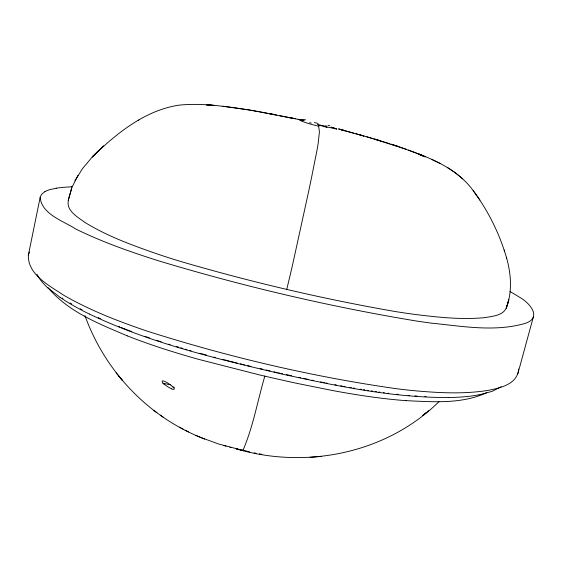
<?xml version="1.0" encoding="UTF-8"?>
<svg xmlns="http://www.w3.org/2000/svg" width="562" height="562" viewBox="0 0 562 562"><rect width="100%" height="100%" fill="white"/><g stroke="black" fill="none" stroke-linecap="round" stroke-linejoin="round"><path stroke-width="0.84" d="M518.438 370.674L518.445 369.023M506.784 305.651C505.301 315.703 492.003 316.322 484.107 317.706C461.17 319.799 438.114 317.277 415.346 314.481A173.707 24.194 13.6 0 1 394.974 311.488C321.885 298.773 249.507 281.717 178.344 260.768A173.897 24.257 13.2 0 1 157.936 254.2C132.801 245.461 107.461 236.335 84.714 222.299C77.963 217.206 66.428 211.059 68.269 201.013M518.389 371.215C515.79 384.731 499.625 388.082 488.146 390.372C463.502 394.313 438.381 392.901 413.639 390.646A201.863 38.118 13.7 0 1 397.306 388.827C312.556 376.863 228.839 357.074 147.279 331.173C118.575 321.436 90.103 310.442 63.78 295.282C49.737 285.721 27.671 274.959 28.36 255.113L40.26 196.904L41.778 194.122L44.911 191.656M40.162 197.297C41.567 214.375 63.689 221.084 75.863 229.057C101.905 241.857 129.358 251.516 156.967 260.332C241.491 285.91 327.709 306.262 414.826 320.762A203.486 28.437 13.6 0 0 431.173 323.108C462.357 326.227 495.045 332.297 525.681 323.241C542.759 317.165 528.807 302.096 519.112 296.989A351.791 46.892 12.8 0 0 510.008 291.58M28.36 255.113L29.449 252.043M286.76 289.282L287.442 286.48A67.517 1.967 -76.8 0 0 292.437 265.461L308.889 190.307A315.788 7.749 -76.9 0 0 311.587 177.311L316.891 150.778A105.754 2.901 -76.8 0 0 318.12 143.837L319.427 131.782L318.457 125.122L336.786 129.077M264.85 376.062C257.593 400.769 253.167 426.727 242.953 450.387L218.576 443.994L200.613 437.412M507.121 305.763C512.354 290.02 510.914 272.935 506.369 257.22M517.813 373.863L533.493 316.427M72.076 187.125L78.048 175.281M74.894 180.859L82.509 168.593L92.66 156.524C116.573 133.468 144.56 110.616 178.33 105.242C195.969 103.275 213.743 105.073 231.263 107.293M242.784 450.457L236.089 448.792C305.925 469.572 386.494 453.443 438.978 401.668M428.757 410.696L422.469 415.627L426.572 412.424M501.163 386.747L492.073 391.377L478.972 394.861M138.238 120.409L138.955 120.015M486.769 392.683C461.711 404.282 432.944 401.872 406.087 400.657M56.312 188.221L50.109 189.563A298.232 39.073 13.7 0 0 44.918 191.656M310.091 457.313L321.239 456.407M71.43 186.83L72.582 186.774M448.223 397.524C391.911 397.692 336.413 385.897 281.653 373.969C216.321 358.668 150.202 343.073 89.351 314.032M424.851 396.533L426.108 396.596M417.067 396.062L414.889 395.908M213.567 105.333L206.303 104.82L214.403 105.403M409.635 395.486L408.061 395.346M222.868 106.246L250.132 110.11L293.968 118.498M387.928 393.189L388.813 393.295M383.46 392.613L384.366 392.733M378.879 391.995L379.8 392.121M375.128 391.461L376.392 391.644M232.099 107.384L250.132 110.11M371.306 390.906L372.585 391.089M367.443 390.316L368.735 390.513M363.544 389.705L364.843 389.916M360.221 389.171L361.577 389.396M353.393 388.033L354.77 388.265M251.144 110.3L259.033 111.662M349.95 387.443L351.327 387.682M303.522 120.387L279.918 115.758M343.642 386.319L345.089 386.579M340.741 385.792L342.195 386.059M259.995 111.845L267.505 113.229M289.114 117.549L295.703 118.772M334.896 384.703L336.364 384.977M259.314 453.85L261.955 454.356M276.701 115.027L269.303 113.608L275.197 114.746M254.15 452.881L256.068 453.253M325.995 382.989L327.541 383.291M298.078 119.32L304.168 120.514M322.904 382.378L324.45 382.687M320.579 381.914L322.124 382.223M312.008 380.165L313.575 380.488M171.691 389.037C182.278 391.819 157.339 374.728 162.973 383.242L170.434 384.801M172.92 387.007L174.417 387.316M306.416 378.999L308.067 379.343M303.951 378.472L305.595 378.823M249.732 451.939L242.433 450.057M298.998 377.411L300.649 377.769M286.444 374.657L291.559 375.788M281.183 373.477L282.503 373.772M325.756 125.6L326.171 125.698M278.555 372.88L279.869 373.182M273.947 371.826L275.268 372.128M275.921 372.283L277.242 372.578M266.051 370L267.372 370.309M268.685 370.611L269.999 370.92M260.129 368.609L262.763 369.234M249.612 366.101L250.926 366.417M247.638 365.623L248.952 365.939M242.847 364.45L244.498 364.857M240.367 363.839L242.018 364.246M237.066 363.024L229.647 361.155M227.181 360.53L228.825 360.944M224.842 359.926L226.402 360.326M222.503 359.329L224.062 359.729M355.437 133.637L363.986 136.025L338.31 128.846M420.088 155.028L421.352 155.407M213.96 357.088L215.513 357.495M340.895 129.632L353.638 133.208M206.352 355.043L201.955 353.842M199.763 353.238L201.224 353.638M358.83 134.571L372.901 138.568M223.964 445.589L226.001 446.165M229.788 447.19L231.108 447.57M189.675 350.386L191.059 350.786M366.881 136.819L406.382 149.316M339.055 129.049L344.92 130.763L339.729 129.253M185.537 349.192L186.914 349.592M180.746 347.78L182.798 348.384M176.679 346.564L178.709 347.175M373.969 138.863L381.219 141.055L374.945 139.158M168.832 344.155L170.117 344.555M382.35 141.378L389.649 143.682M159.945 341.331L161.203 341.738M158.4 340.832L159.32 341.127M156.573 340.235L157.486 340.53M390.808 144.034L398.135 146.464L391.826 144.364M331.004 127.026L336.8 129.028M148.523 337.53L149.401 337.832M146.78 336.933L147.651 337.235M399.28 146.83L423.881 156.018L417.257 153.37C438.276 161.35 459.59 171.874 473.134 190.539C488.266 210.926 499.787 234.108 506.741 258.534M421.809 155.562L424.275 156.531M408.377 150.019L416.456 153.033M131.016 331.271L131.81 331.566M129.45 330.681L130.229 330.976M127.89 330.091L128.663 330.386M126.345 329.501L127.11 329.796M125.572 329.199L123.394 328.356M122.671 328.067L121.237 327.505M127.293 335.865C99.003 323.761 68.241 311.924 48.037 287.667M118.519 326.417L119.811 326.936M84.946 315.598C104.377 369.887 146.773 415.508 200.332 437.278M195.822 435.388L204.645 439.098M98.188 317.678L100.408 318.689M440.102 163.437L431.988 159.531M424.549 156.657L425.132 156.981M179.355 427.141L183.036 429.08M185.158 430.183L188.495 431.939M80.197 308.749L82.024 309.718M70.159 303.051L71.725 303.986M62.263 298.043L62.93 298.492M60.008 297.305L48.402 288.313M447.535 167.532L455.494 172.864L462.716 178.899M153.805 410.379L156.953 412.663M160.353 415.1L163.275 417.215M163.949 384.19L162.973 383.242M118.301 375.486L122.263 380.277L116.229 372.929M473.134 190.539L479.906 200.065M504.198 250.02L504.55 251.242M398.254 394.383A191.621 37.275 13.7 0 1 396.568 394.201M145.909 336.631A191.846 37.373 13.1 0 1 145.045 336.336M406.115 400.671A185.678 37.106 13.7 0 1 360.98 395.374L353.758 394.236A209.155 41.096 13.6 0 1 342.406 392.311L340.741 392.016A223.76 43.485 13.6 0 1 333.673 390.738L297.263 383.432A311.524 56.586 13.4 0 1 288.158 381.443L273.561 378.17A375.95 64.974 13.4 0 1 258.956 374.777L198.934 359.441A223.802 43.527 13.3 0 1 191.902 357.453L190.244 356.975A209.338 41.166 13.2 0 1 178.962 353.631L171.782 351.433A185.811 37.183 13.2 0 1 127.265 335.865M171.656 388.735A16.375 9.027 39.6 0 1 164.111 384.022M478.887 394.833A246.304 46.674 13.3 0 1 448.3 397.559M89.274 314.032A246.233 46.646 13.5 0 1 60.092 297.312M48.17 288.285A349.662 64.237 14.3 0 1 37.682 275.633M37.317 274.937A349.662 64.237 14.3 0 1 36.98 274.249M56.242 188.2A350.505 46.548 14 0 1 71.493 186.844M318.029 123.422A19.157 0.773 13.4 0 1 314.39 122.537M325.925 126.401A19.157 1.946 14.3 0 1 317.333 124.406M300.972 119.551A19.241 1.215 12.9 0 1 301.141 119.566M309.634 122.671A19.003 2.733 18.2 0 1 311.236 123.085M302.827 119.608A18.785 4.742 22.5 0 1 305.609 119.818M318.879 126.26A19.241 1.784 13.7 0 1 299.722 119.488M324.611 126.752A18.778 2.845 10.2 0 1 327.084 127.377M327.99 125.242A19.003 4.348 6.2 0 1 329.782 125.733M333.983 127.56A19.256 1.117 11.2 0 1 333.027 127.448M421.992 155.772A17.654 0.745 22.9 0 1 422.371 155.962M68.402 199.735L68.206 200.613L71.767 187.898L68.402 199.735M508.779 299.694L506.39 308.081L508.779 299.694M97.233 152.028L92.189 157.002L103.57 145.93L97.233 152.028"/></g></svg>
